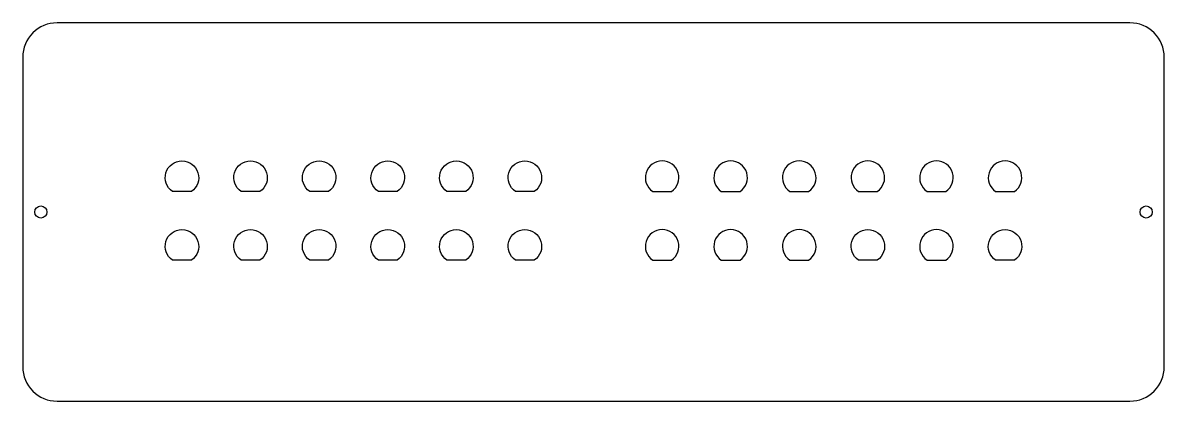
# Model space of a CAD drawing. Header units: millimetres. Extents: x -158 to 159, y -53 to 53.
import ezdxf

# ---------------------------------------------------------------- set-up
doc = ezdxf.new("R2010")
doc.units = ezdxf.units.MM
doc.layers.get('0').update_dxf_attribs({"linetype": 'CONTINUOUS'})

msp = doc.modelspace()

# ---------------------------------------------------------------- linework, layer by layer
for points in [[(158.5, 43, 0.414214), (149, 52.5), (-149, 52.5, 0.414214), (-158.5, 43), (-158.5, -43, 0.414214), (-149, -52.5), (149, -52.5, 0.414214), (158.5, -43)], [(-111.69, 5.67), (-116.91, 5.67, -3.259601)], [(-92.64, 5.67), (-97.86, 5.67, -3.259601)], [(-73.59, 5.67), (-78.81, 5.67, -3.259601)], [(-54.54, 5.67), (-59.76, 5.67, -3.259601)], [(-35.49, 5.67), (-40.71, 5.67, -3.259601)], [(-16.44, 5.67), (-21.66, 5.67, -3.259601)], [(21.66, 5.67, 3.259601), (16.44, 5.67)], [(40.71, 5.67, 3.259601), (35.49, 5.67)], [(59.76, 5.67, 3.259601), (54.54, 5.67)], [(78.81, 5.67, 3.259601), (73.59, 5.67)], [(97.86, 5.67, 3.259601), (92.64, 5.67)], [(116.91, 5.67, 3.259601), (111.69, 5.67)], [(-111.69, -13.38), (-116.91, -13.38, -3.259601)], [(-92.64, -13.38), (-97.86, -13.38, -3.259601)], [(-73.59, -13.38), (-78.81, -13.38, -3.259601)], [(-54.54, -13.38), (-59.76, -13.38, -3.259601)], [(-35.49, -13.38), (-40.71, -13.38, -3.259601)], [(-16.44, -13.38), (-21.66, -13.38, -3.259601)], [(21.66, -13.38, 3.259601), (16.44, -13.38)], [(40.71, -13.38, 3.259601), (35.49, -13.38)], [(59.76, -13.38, 3.259601), (54.54, -13.38)], [(78.81, -13.38), (73.59, -13.38, -3.259601)], [(97.86, -13.38, 3.259601), (92.64, -13.38)], [(116.91, -13.38), (111.69, -13.38, -3.259601)]]:
    msp.add_lwpolyline(points, format="xyb", close=True)
for centre in [(-153.5, 0), (153.5, 0)]:
    msp.add_circle(centre, 1.7)

doc.saveas('drawing.dxf')
